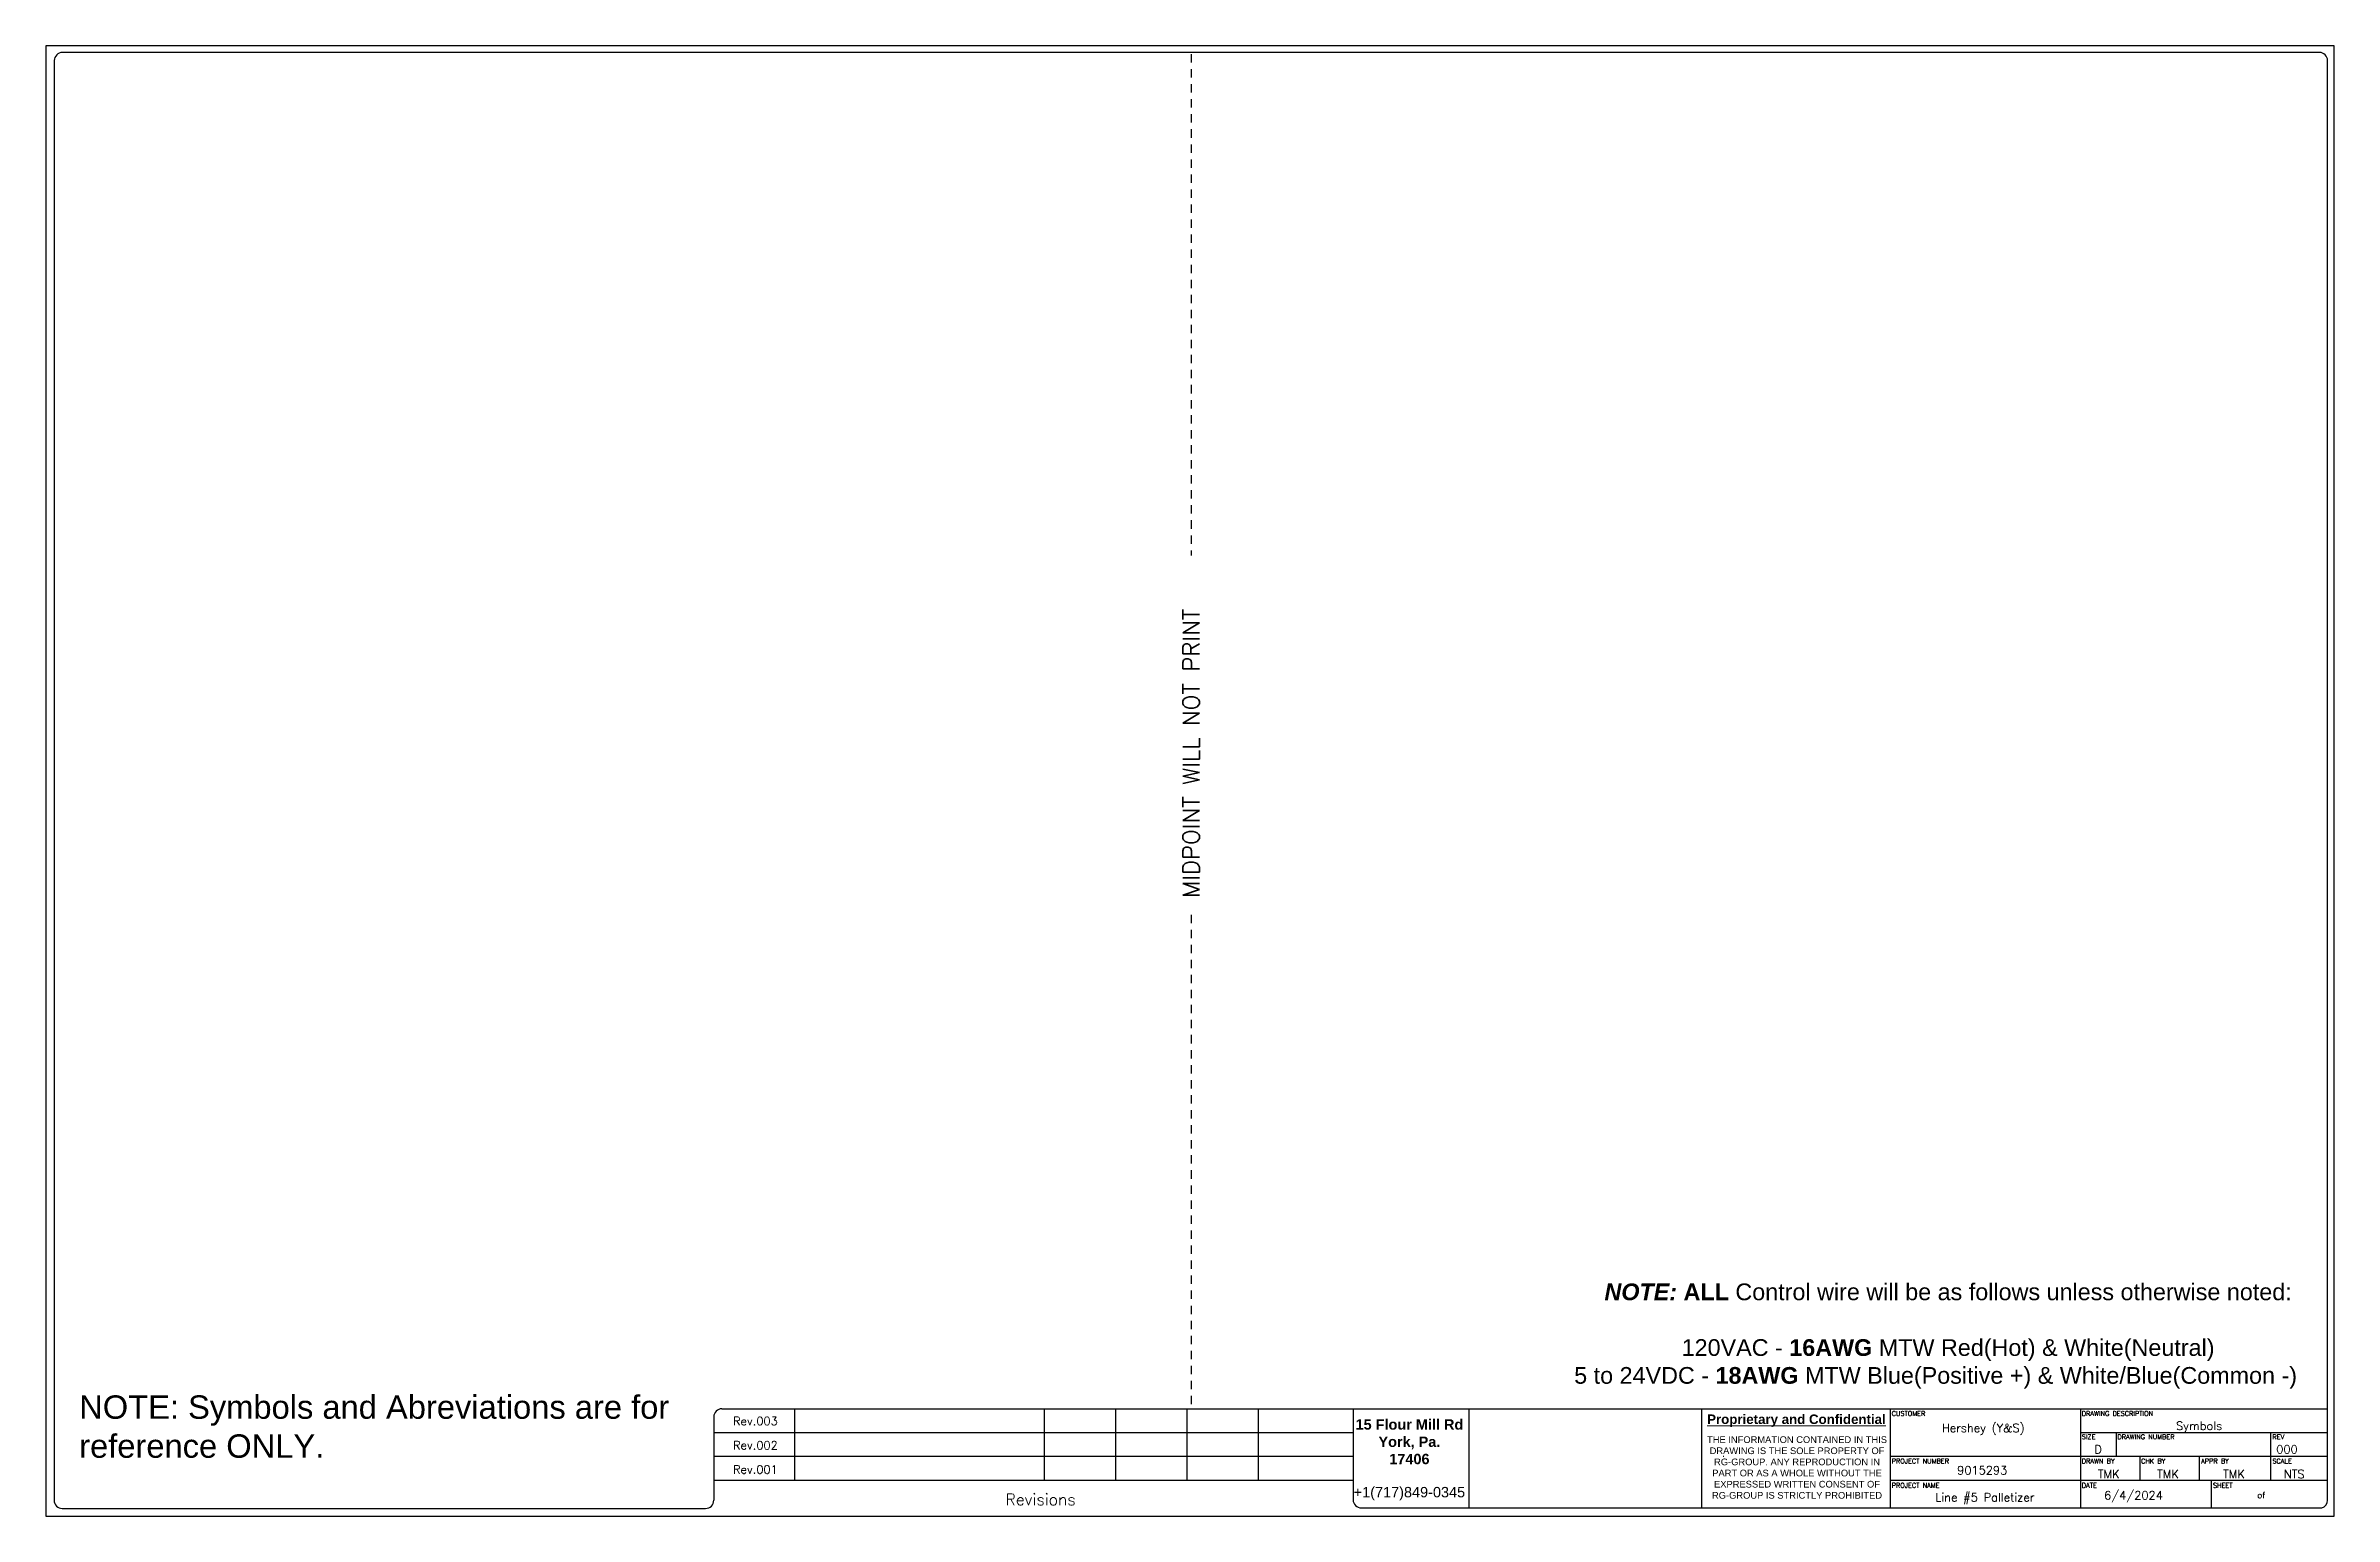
# Model space of a CAD drawing. Header units: inches. Extents: x 0 to 34.2, y 0 to 22.
import ezdxf
from ezdxf.enums import TextEntityAlignment as Align

# ---------------------------------------------------------------- set-up
doc = ezdxf.new("R2010")
doc.units = ezdxf.units.IN
doc.header["$MEASUREMENT"] = 0
doc.linetypes.add('HIDDEN2', pattern=[0.1875, 0.125, -0.0625])
doc.layers.add('MidPoint', color=210, linetype='HIDDEN2', plot=False)
doc.layers.add('TB_LABELS', color=1, linetype='Continuous')
doc.styles.add('Annotative', font='arial.ttf')
doc.styles.add('Fields', font='simplex.shx', dxfattribs={"height": 0.185})
doc.styles.get("Standard").update_dxf_attribs({"font": 'arial.ttf'})
doc.styles.add('Title_Block', font='simplex.shx', dxfattribs={"height": 0.185})
doc.styles.add('WD', font='romans.shx', dxfattribs={"height": 0.185})

# ---------------------------------------------------------------- blocks, each defined once
blk = doc.blocks.new('RG_Master_Ver_4_2_2')
at = {"color": 3}
for p, q in [((0.125, 21.734), (0.125, 0.194)), ((34.028, 21.856), (0.25, 21.856)), ((34.15, 0.194), (34.15, 21.734)), ((9.998, 1.441), (9.998, 0.194)), ((10.12, 1.563), (34.15, 1.563)), ((11.207, 1.563), (11.207, 0.496)), ((14.942, 1.563), (14.942, 0.496)), ((16.009, 1.563), (16.009, 0.496)), ((17.076, 1.563), (17.076, 0.496)), ((18.143, 1.563), (18.143, 0.496)), ((19.566, 1.563), (19.566, 0.203)), ((21.3, 1.563), (21.3, 0.072)), ((24.781, 1.562), (24.781, 0.072)), ((27.605, 1.563), (27.605, 0.072)), ((30.451, 1.563), (30.451, 0.072)), ((9.998, 1.207), (19.566, 1.207)), ((30.451, 1.207), (34.15, 1.207)), ((30.984, 1.207), (30.984, 0.852)), ((33.297, 1.207), (33.297, 0.852)), ((9.998, 0.852), (19.566, 0.852)), ((25.107, 0.852), (25.117, 0.852)), ((27.605, 0.852), (34.15, 0.852)), ((27.959, 0.852), (27.961, 0.852)), ((31.34, 0.852), (31.34, 0.496)), ((32.229, 0.852), (32.229, 0.496)), ((33.297, 0.852), (33.297, 0.496)), ((9.998, 0.496), (19.566, 0.496)), ((27.605, 0.496), (34.15, 0.496)), ((32.407, 0.496), (32.407, 0.085)), ((0.247, 0.072), (9.875, 0.072)), ((19.689, 0.081), (34.062, 0.081))]:
    blk.add_line(p, q, dxfattribs=at)
blk.add_lwpolyline([(0, -0.044), (34.25, -0.044), (34.25, 21.956), (0, 21.956)], close=True, dxfattribs=at)
for centre, radius, start, end in [((0.25, 21.734), 0.122, 90, 180), ((34.028, 21.734), 0.122, 0, 90), ((10.12, 1.441), 0.122, 90, 180), ((0.247, 0.194), 0.122, 180, 270), ((9.875, 0.194), 0.122, 270, 360), ((19.689, 0.203), 0.122, 180, 270), ((34.035, 0.192), 0.115, 283.6956, 0.7965)]:
    blk.add_arc(centre, radius, start, end, dxfattribs=at)
at = {"layer": 'MidPoint'}
for p, q in [((17.141, 21.831), (17.141, 14.331)), ((17.141, 8.956), (17.141, 1.581))]:
    blk.add_line(p, q, dxfattribs=at)
at = {"style": 'Title_Block'}
for s, width, heights, insert, char_height, attachment_point in [('\\pxqc;Rev.003', 1.24498, [0], (9.998, 1.442), 0.125, 1), ('\\pxqc;Rev.002', 1.24498, [0], (9.998, 1.08), 0.125, 1), ('\\pxqc;Rev.001', 1.24498, [0], (9.998, 0.717), 0.125, 1), ('\\pxqc;Revisions', 9.42628, [0.392], (14.889, 0.206), 0.17145, 5)]:
    blk.add_mtext_dynamic_manual_height_columns(s, width=width, gutter_width=0.857, heights=heights, dxfattribs=dict(at, insert=insert, char_height=char_height, attachment_point=attachment_point))
at = {"color": 3, "insert": (20.409, 1.406), "char_height": 0.14228, "attachment_point": 2}
blk.add_mtext_dynamic_manual_height_columns('{\\fArial|b1|i0|c0|p34;\\H1.08937x;15 Flour Mill Rd\\PYork, Pa. \\P17406}\\P\\P{\\H1.08937x;+1(717)849-0345}', width=1.73509, gutter_width=0.69, heights=[0], dxfattribs=at)
at = {"color": 3, "linetype": 'Continuous', "lineweight": 20, "insert": (26.201, 1.478), "char_height": 0.14228, "width": 2.80179, "attachment_point": 2, "style": 'Annotative'}
blk.add_mtext('{\\fArial|b1|i0|c0|p34;\\LProprietary and Confidential}', dxfattribs=at)
at = {"color": 3, "insert": (26.21, 1.152), "char_height": 0.1, "width": 2.78538, "attachment_point": 2, "style": 'Annotative'}
blk.add_mtext('THE INFORMATION CONTAINED IN THIS DRAWING IS THE SOLE PROPERTY OF RG-GROUP. ANY REPRODUCTION IN PART OR AS A WHOLE WITHOUT THE EXPRESSED WRITTEN CONSENT OF RG-GROUP IS STRICTLY PROHIBITED', dxfattribs=at)
at = {"insert": (30.807, 0.331), "char_height": 0.125, "attachment_point": 1, "style": 'Fields'}
blk.add_mtext('6/4/2024', dxfattribs=at)
at = {"style": 'Fields'}
for tag, p in [('DESCRIPTION_3', (13.116, 1.307)), ('DRN_3', (15.472, 1.307)), ('CHK_3', (16.529, 1.307)), ('APP_3', (17.552, 1.307)), ('DATE_3', (18.829, 1.307)), ('DRAWING_DESC', (32.229, 1.246)), ('DESCRIPTION_2', (13.116, 0.951)), ('DRN_2', (15.472, 0.951)), ('CHK_2', (16.529, 0.951)), ('APP_2', (17.552, 0.951)), ('DATE_2', (18.829, 0.951)), ('CUSTOMER', (28.997, 1.214)), ('DRAWING_#', (32.125, 0.894)), ('DESCRIPTION_1', (13.116, 0.596)), ('DRN_1', (15.472, 0.596)), ('CHK_1', (16.529, 0.596)), ('APP_1', (17.552, 0.596)), ('DATE_1', (18.829, 0.596)), ('PROJECT_#', (28.981, 0.581)), ('SIZE', (30.715, 0.894)), ('REV', (33.543, 0.894)), ('DRN_BY', (30.875, 0.524)), ('CHK_BY', (31.762, 0.524)), ('APP_BY', (32.75, 0.524)), ('SCALE', (33.652, 0.524)), ('PROJECT_NAME', (29.021, 0.176)), ('SHEETNUM', (32.753, 0.176)), ('TTL_SHTS', (33.547, 0.176))]:
    blk.add_attdef(tag, text='', height=0.125, dxfattribs=at).set_placement(p, align=Align.CENTER)
at = {"style": 'Fields', "flags": 9}
blk.add_attdef('WD_TB', (9.953, 0.194), '', height=0.0638, dxfattribs=at)
at = {"layer": 'MidPoint', "insert": (17.016, 9.206), "char_height": 0.25, "attachment_point": 1, "rotation": 90, "style": 'Fields'}
blk.add_mtext_dynamic_manual_height_columns('MIDPOINT WILL NOT PRINT', width=5.375, gutter_width=0.575, heights=[0], dxfattribs=at)
at = {"layer": 'TB_LABELS', "style": 'WD'}
for s, height, p in [('CUSTOMER', 0.0711, (27.627, 1.528)), ('DRAWING DESCRIPTION', 0.07114, (30.472, 1.528)), ('SIZE', 0.0711, (30.472, 1.179)), ('DRAWING NUMBER', 0.07114, (31.006, 1.179)), ('REV', 0.0711, (33.325, 1.179)), ('PROJECT NUMBER', 0.07114, (27.627, 0.816)), ('DRAWN BY', 0.0711, (30.472, 0.816)), ('CHK BY', 0.0711, (31.359, 0.816)), ('APPR BY', 0.0711, (32.258, 0.816)), ('SCALE', 0.0711, (33.325, 0.816)), ('PROJECT NAME', 0.07114, (27.627, 0.453)), ('DATE', 0.0711, (30.472, 0.453)), ('SHEET', 0.0711, (32.436, 0.453)), ('of', 0.0925, (33.098, 0.318))]:
    blk.add_text(s, height=height, dxfattribs=at).set_placement(p, align=Align.TOP_LEFT)

msp = doc.modelspace()

# ---------------------------------------------------------------- block references
ref = msp.add_blockref('RG_Master_Ver_4_2_2', (0, 0))
ref.add_attrib('CUSTOMER', 'Hershey (Y&S)', dxfattribs={"height": 0.125, "style": 'Fields'}).set_placement((28.997, 1.214), align=Align.CENTER)
ref.add_attrib('DRAWING_DESC', 'Symbols', dxfattribs={"height": 0.125, "style": 'Fields'}).set_placement((32.229, 1.246), align=Align.CENTER)
ref.add_attrib('PROJECT_#', '9015293', dxfattribs={"height": 0.125, "style": 'Fields'}).set_placement((28.981, 0.581), align=Align.CENTER)
ref.add_attrib('PROJECT_NAME', 'Line #5 Palletizer', dxfattribs={"height": 0.125, "style": 'Fields'}).set_placement((29.021, 0.176), align=Align.CENTER)
ref.add_attrib('SIZE', 'D', dxfattribs={"height": 0.125, "style": 'Fields'}).set_placement((30.715, 0.894), align=Align.CENTER)
ref.add_attrib('APP_BY', 'TMK', dxfattribs={"height": 0.125, "style": 'Fields'}).set_placement((32.75, 0.524), align=Align.CENTER)
ref.add_attrib('REV', '000', dxfattribs={"height": 0.125, "style": 'Fields'}).set_placement((33.543, 0.894), align=Align.CENTER)
ref.add_attrib('SCALE', 'NTS', dxfattribs={"height": 0.125, "style": 'Fields'}).set_placement((33.652, 0.524), align=Align.CENTER)
ref.add_attrib('DRN_BY', 'TMK', dxfattribs={"height": 0.125, "style": 'Fields'}).set_placement((30.875, 0.524), align=Align.CENTER)
ref.add_attrib('CHK_BY', 'TMK', dxfattribs={"height": 0.125, "style": 'Fields'}).set_placement((31.762, 0.524), align=Align.CENTER)

# ---------------------------------------------------------------- texts
at = {"attachment_point": 1}
for s, width, gutter_width, heights, insert, char_height in [('\\pxqc;{\\fArial|b1|i1|c0|p34;NOTE:} {\\fArial|b1|i0|c0|p34;ALL} Control wire will be as follows unless otherwise noted:\\P\\P120VAC - {\\fArial|b1|i0|c0|p34;16AWG} MTW Red(Hot) & White(Neutral)\\P\\pq*;5 to 24VDC - {\\fArial|b1|i0|c0|p34;18AWG} MTW Blue(Positive +) & White/Blue(Common -)', 11.19198, 0.9, [0], (22.875, 3.438), 0.25), ('NOTE: Symbols and Abreviations are for reference ONLY. ', 9, 1, [1.438], (0.5, 1.764), 0.35)]:
    msp.add_mtext_dynamic_manual_height_columns(s, width=width, gutter_width=gutter_width, heights=heights, dxfattribs=dict(at, insert=insert, char_height=char_height))

doc.saveas('drawing.dxf')
